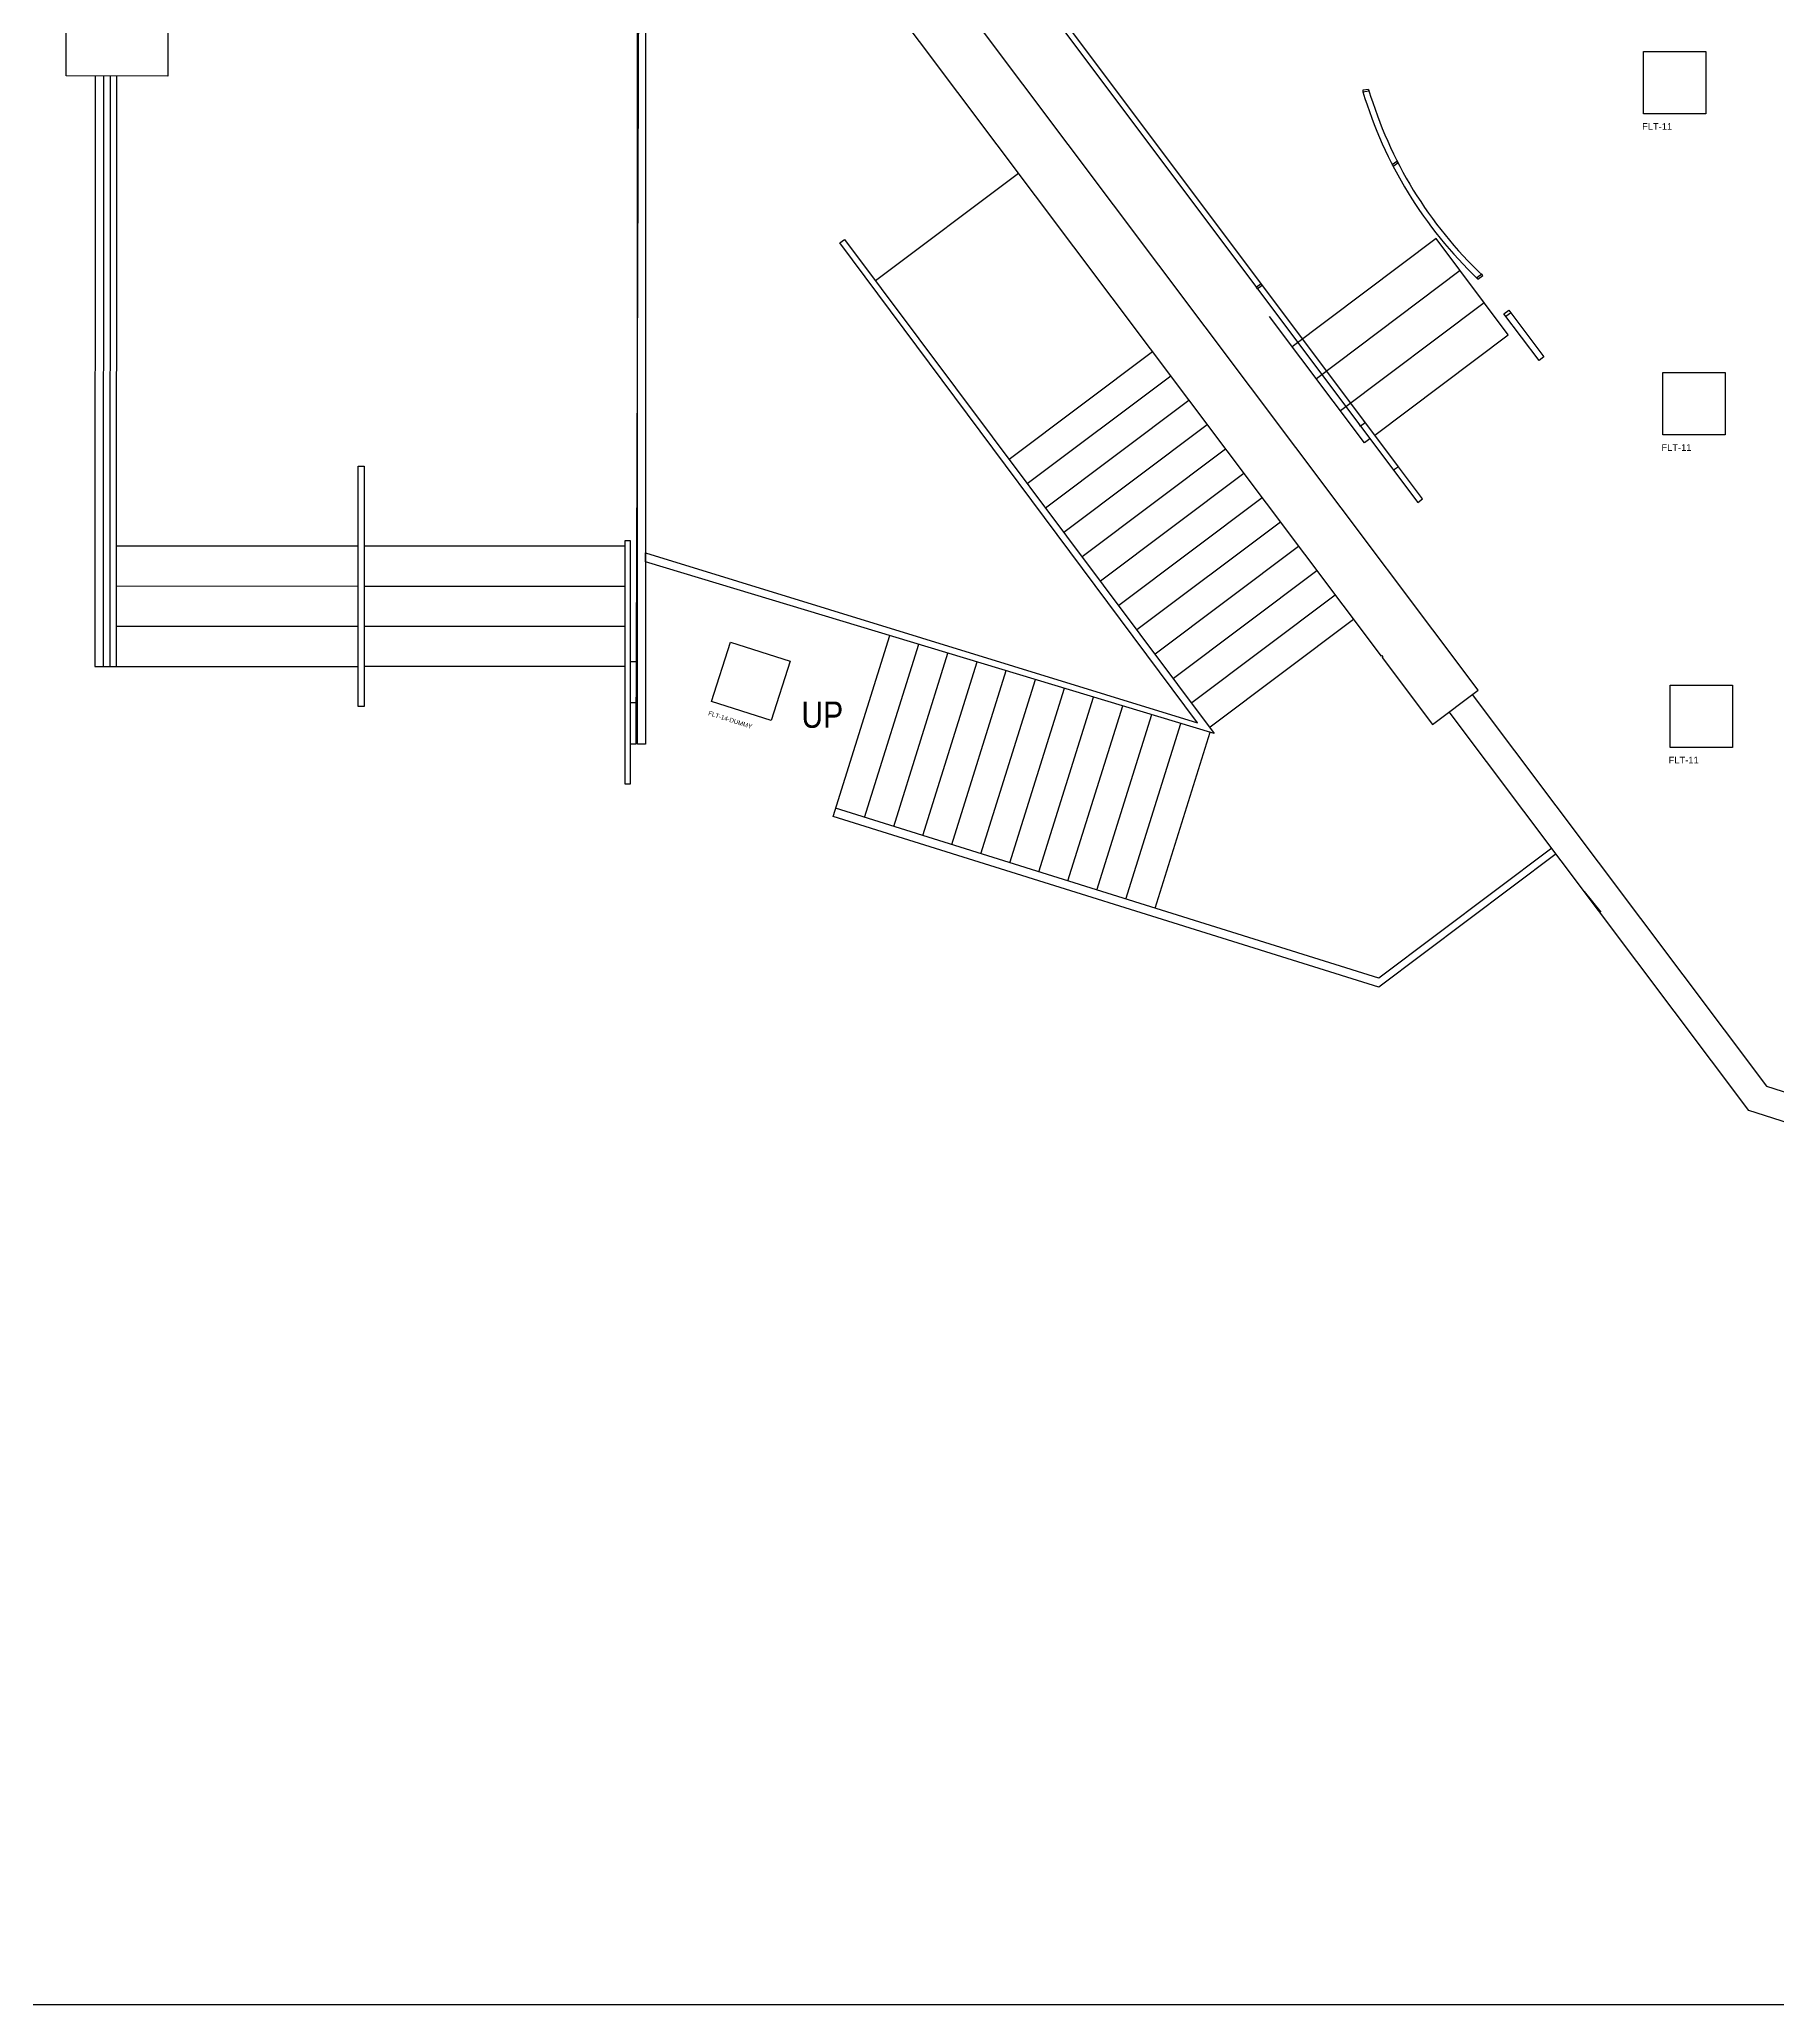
# Model space of a CAD drawing. Header units: feet. Extents: x 0 to 2831, y 0 to 3280.
# Drawn here: x 425 to 1206, y 0 to 883 of the extents above; entities that cross this region are included whole.
import ezdxf

# ---------------------------------------------------------------- set-up
doc = ezdxf.new("R2010")
doc.units = ezdxf.units.FT
doc.header["$MEASUREMENT"] = 0
doc.layers.get('0').update_dxf_attribs({"color": 255})
doc.layers.add('FLT-FIXTURES', color=3, linetype='Continuous')
doc.styles.add('A101 Floor Plan-Level 100$0$Arial Narrow', font='ARIALN.TTF', dxfattribs={"height": 196.656535})
doc.styles.get("Standard").update_dxf_attribs({"font": 'arial.ttf'})

# ---------------------------------------------------------------- blocks, each defined once
blk = doc.blocks.new('FLT-11')
at = {"layer": 'FLT-FIXTURES'}
blk.add_lwpolyline([(0, 28), (28, 28), (28, 0), (0, 0)], close=True, dxfattribs=at)
blk.add_attdef('FLT-11', (-0.67, -7.23), '', height=3)
blk = doc.blocks.new('FLT-14-DUMMY')
at = {"layer": 'FLT-FIXTURES'}
blk.add_lwpolyline([(0, 28), (28, 28), (28, 0), (0, 0)], close=True, dxfattribs=at)
blk.add_attdef('FLT-14-DUMMY', (0.21, -6.24), '', height=2)

msp = doc.modelspace()

# ---------------------------------------------------------------- linework, layer by layer
for p, q in [((454.05, 601.01), (454.18, 866.26)), ((457.05, 601.01), (457.18, 866.26)), ((459.88, 866.25), (459.75, 601.01)), ((865.14, 822.46), (800.83, 774.33)), ((1063.51, 778.83), (998.89, 730.29)), ((1074.32, 764.44), (1009.7, 715.89)), ((1084.02, 758.32), (1086.18, 759.94)), ((925.28, 742.42), (860.85, 694.01)), ((933.49, 731.49), (869.06, 683.09)), ((941.69, 720.56), (877.27, 672.16)), ((949.9, 709.64), (885.48, 661.23)), ((958.11, 698.71), (893.69, 650.31)), ((1035.76, 690.77), (1033.6, 689.15)), ((966.32, 687.78), (901.9, 639.38)), ((974.53, 676.86), (910.11, 628.45)), ((982.74, 665.93), (918.32, 617.53)), ((568.51, 655.02), (459.77, 655.01)), ((688.15, 655.03), (571.21, 655.02)), ((990.95, 655), (926.52, 606.6)), ((568.52, 637.02), (459.76, 637.07)), ((688.39, 637.03), (571.22, 637.02)), ((999.16, 644.08), (934.73, 595.67)), ((1007.37, 633.15), (942.94, 584.75)), ((568.52, 619.02), (460.06, 619.01)), ((688.39, 619.03), (571.22, 619.02)), ((1015.58, 622.22), (951.15, 573.82)), ((688.39, 601.03), (571.22, 601.02)), ((693.29, 603.15), (690.69, 603.15)), ((809.05, 529.19), (833.42, 607.08)), ((822.09, 525.11), (846.5, 603.13)), ((835.13, 521.02), (859.58, 599.18)), ((848.18, 516.94), (872.67, 595.23)), ((693.22, 584.78), (690.69, 584.78)), ((861.22, 512.86), (885.75, 591.28)), ((874.26, 508.78), (898.84, 587.33)), ((887.3, 504.7), (911.92, 583.38)), ((900.35, 500.62), (925.01, 579.44)), ((913.39, 496.54), (938.09, 575.49)), ((926.43, 492.46), (951.17, 571.54)), ((1126.88, 490.69), (1119.29, 499.96))]:
    msp.add_line(p, q)
for points in [[(482.92, 866.25), (437.32, 866.27), (437.45, 1136.02), (466.37, 1136.01), (466.34, 1068.42), (483.02, 1068.41), (482.92, 866.24)], [(694.85, 1034.02), (693.15, 566.18), (690.69, 566.18)], [(853.11, 929.94), (1033.6, 689.15), (1044.41, 674.76), (1046.57, 676.38), (1035.76, 690.77), (855.32, 931.49), (853.11, 929.94), (850.21, 934.07), (852.42, 935.61), (855.32, 931.49)], [(450.34, 866.26), (450.21, 601.01), (568.52, 601.02)], [(1025.1, 704.95), (1085.13, 750.05), (1052.7, 793.22), (988.08, 744.68)], [(1022.95, 703.33), (1020.52, 701.5), (977.86, 758.28)], [(1017.77, 710.21), (1018.65, 709.05), (1020.81, 710.67), (1019.93, 711.83)], [(1068.87, 588.44), (1201.07, 412.48), (1864.24, 200.55)], [(1864.24, 187.13), (1193.21, 401.57), (1058.61, 580.73)], [(1104.68, 519.41), (1026.95, 461.01), (782.96, 537.35)]]:
    msp.add_lwpolyline(points)
for points in [[(693.92, 1034.02), (697.5, 1034.02), (697.59, 566.18), (694.02, 566.18)], [(1033.39, 825.71), (1035.55, 827.33), (1035.11, 827.91), (1032.95, 826.29)], [(974.06, 772.9), (971.9, 771.28), (972.33, 770.7), (974.49, 772.32)], [(1085.3, 761.11), (1101.12, 740.05), (1098.96, 738.43), (1083.14, 759.49)], [(571.21, 691.02), (571.22, 583.02), (568.52, 583.02), (568.51, 691.02)], [(688.39, 657.69), (690.69, 657.69), (690.69, 548.2), (688.39, 548.2)]]:
    msp.add_lwpolyline(points, close=True)
msp.add_lwpolyline([(1022.39, 860.24), (1019.71, 859.93), (1019.79, 859.21), (1022.47, 859.52), (1022.39, 860.24, 0.132785), (1073.62, 776.65), (1073.19, 777.23), (1071.03, 775.6), (1071.46, 775.03), (1073.62, 776.65)], format="xyb")
msp.add_arc((1204.6, 914.7), 192.96, 196.71223, 226.37179)

# ---------------------------------------------------------------- block references
at = {"layer": 'FLT-FIXTURES'}
for p in [(1145.89, 849.31), (1154.58, 705.12), (1157.8, 564.72)]:
    msp.add_blockref('FLT-11', p, dxfattribs=at).add_auto_attribs({'FLT-11': 'FLT-11'})

# ---------------------------------------------------------------- texts
at = {"insert": (767.59, 585.31), "char_height": 11.799, "width": 22.4, "attachment_point": 1, "line_spacing_factor": 0.968573, "style": 'A101 Floor Plan-Level 100$0$Arial Narrow', "bg_fill": 3, "box_fill_scale": 1.25, "bg_fill_color": 7, "bg_fill_transparency": 0}
msp.add_mtext('UP', dxfattribs=at)

# ---------------------------------------------------------------- next in the draw order: linework, layer by layer
msp.add_line((796, 533.27), (820.33, 611.03))
for points in [[(0, 3279.74), (2831.29, 3279.74), (2831.29, 0), (0, 0)], [(953.04, 570.97), (697.58, 648.08), (697.58, 652.11), (945.47, 575.8), (784.81, 791.38), (786.94, 792.88)]]:
    msp.add_lwpolyline(points, close=True)
for points in [[(706.19, 1034.03), (785.59, 928.35), (785.9, 928.58), (786.37, 927.96), (786.05, 927.72), (1027.96, 605.74), (1028.27, 605.97), (1028.74, 605.35), (1028.43, 605.12), (1051.03, 575.04), (1071.51, 590.43), (723.56, 1053.56)], [(1106.6, 516.85), (1026.94, 456.99), (781.81, 533.68), (807.25, 614.98)]]:
    msp.add_lwpolyline(points)

# ---------------------------------------------------------------- next in the draw order: block references
at = {"layer": 'FLT-FIXTURES', "rotation": 342.2776078242124}
msp.add_blockref('FLT-14-DUMMY', (727.27, 585.26), dxfattribs=at).add_auto_attribs({'FLT-14-DUMMY': 'FLT-14-DUMMY'})

doc.saveas('drawing.dxf')
